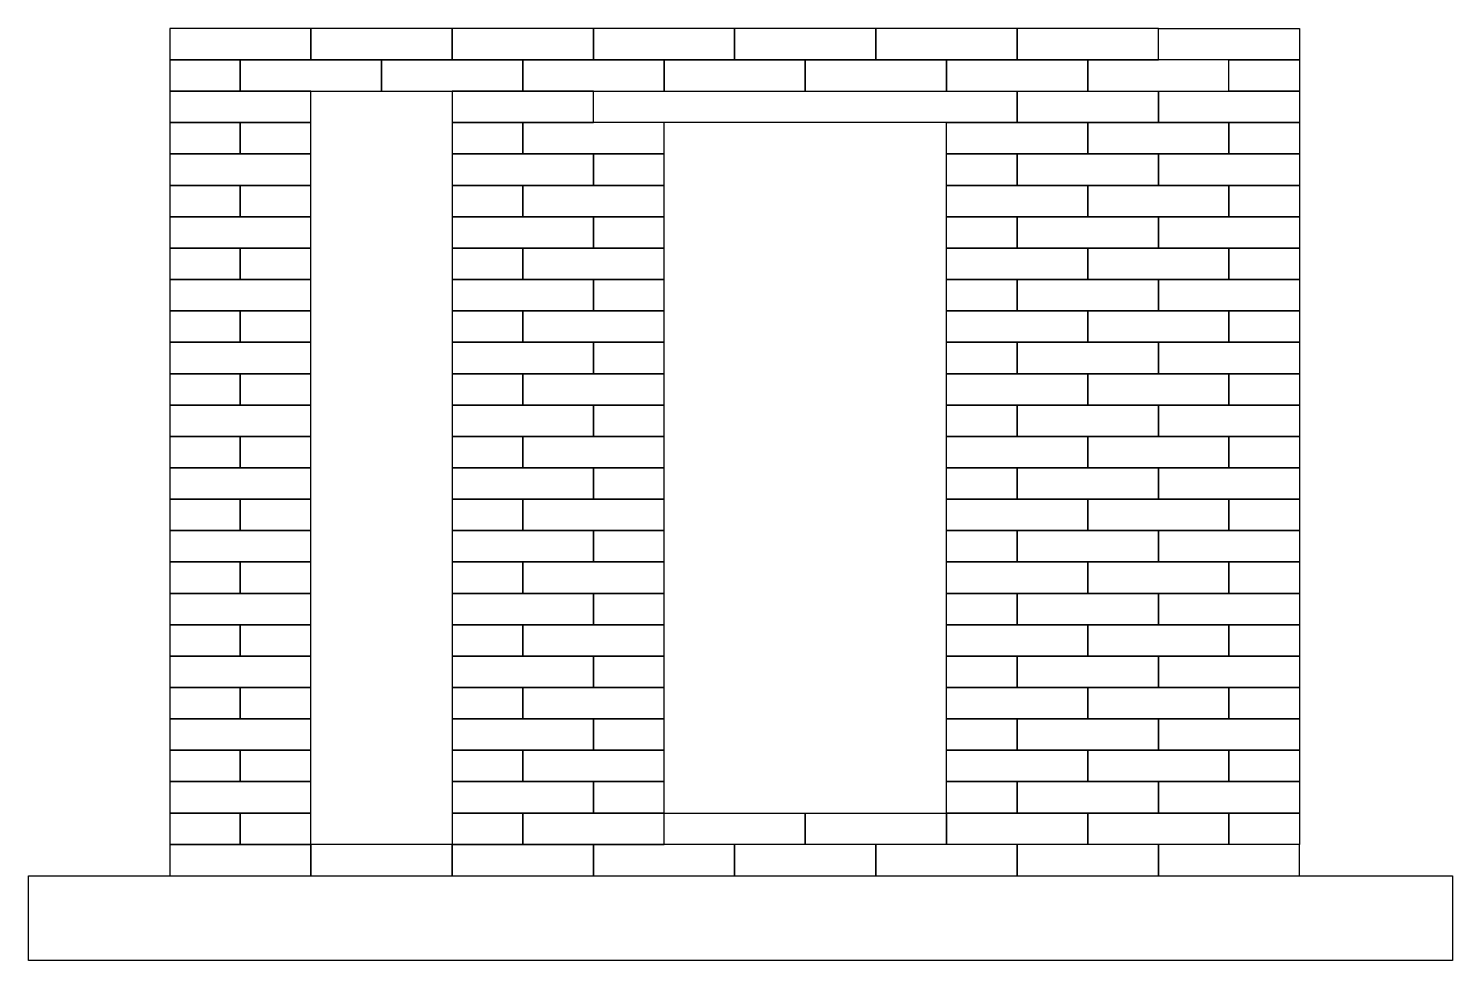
# Model space of a CAD drawing. Header units: inches. Extents: x 0 to 2521, y 0 to 1650.
import ezdxf

# ---------------------------------------------------------------- set-up
doc = ezdxf.new("R2010")
doc.units = ezdxf.units.IN
doc.header["$MEASUREMENT"] = 0

msp = doc.modelspace()

# ---------------------------------------------------------------- linework, layer by layer
for points in [[(250, 1594.4), (375, 1594.4), (500, 1594.4), (500, 1650), (250, 1650)], [(500, 1594.4), (625, 1594.4), (750, 1594.4), (750, 1650), (500, 1650)], [(750, 1594.4), (875, 1594.4), (1000, 1594.4), (1000, 1650), (750, 1650)], [(1000, 1594.4), (1125, 1594.4), (1250, 1594.4), (1250, 1650), (1000, 1650)], [(1250, 1594.4), (1375, 1594.4), (1500, 1594.4), (1500, 1650), (1250, 1650)], [(1500, 1594.4), (1625, 1594.4), (1750, 1594.4), (1750, 1650), (1500, 1650)], [(1750, 1594.4), (1875, 1594.4), (2000, 1594.4), (2000, 1650), (1750, 1650)], [(2250, 1594.4), (2125, 1594.4), (2000, 1594.4), (2000, 1650), (2250, 1650)], [(250, 1538.9), (375, 1538.9), (375, 1594.4), (250, 1594.4)], [(375, 1538.9), (500, 1538.9), (625, 1538.9), (625, 1594.4), (500, 1594.4), (375, 1594.4)], [(625, 1538.9), (750, 1538.9), (875, 1538.9), (875, 1594.4), (750, 1594.4), (625, 1594.4)], [(875, 1538.9), (1000, 1538.9), (1125, 1538.9), (1125, 1594.4), (1000, 1594.4), (875, 1594.4)], [(1125, 1538.9), (1250, 1538.9), (1375, 1538.9), (1375, 1594.4), (1250, 1594.4), (1125, 1594.4)], [(1375, 1538.9), (1500, 1538.9), (1625, 1538.9), (1625, 1594.4), (1500, 1594.4), (1375, 1594.4)], [(1625, 1538.9), (1750, 1538.9), (1875, 1538.9), (1875, 1594.4), (1750, 1594.4), (1625, 1594.4)], [(1875, 1538.9), (2000, 1538.9), (2125, 1538.9), (2125, 1594.4), (2000, 1594.4), (1875, 1594.4)], [(2250, 1538.9), (2125, 1538.9), (2125, 1594.4), (2250, 1594.4)], [(250, 1483.3), (375, 1483.3), (500, 1483.3), (500, 1538.9), (375, 1538.9), (250, 1538.9)], [(750, 1483.3), (875, 1483.3), (1000, 1483.3), (1000, 1538.9), (875, 1538.9), (750, 1538.9)], [(2000, 1483.3), (1875, 1483.3), (1750, 1483.3), (1750, 1538.9), (1875, 1538.9), (2000, 1538.9)], [(2250, 1483.3), (2125, 1483.3), (2000, 1483.3), (2000, 1538.9), (2125, 1538.9), (2250, 1538.9)], [(250, 1427.8), (375, 1427.8), (375, 1483.3), (250, 1483.3)], [(375, 1427.8), (500, 1427.8), (500, 1483.3), (375, 1483.3)], [(750, 1427.8), (875, 1427.8), (875, 1483.3), (750, 1483.3)], [(875, 1427.8), (1000, 1427.8), (1125, 1427.8), (1125, 1483.3), (1000, 1483.3), (875, 1483.3)], [(1875, 1427.8), (1750, 1427.8), (1625, 1427.8), (1625, 1483.3), (1750, 1483.3), (1875, 1483.3)], [(2125, 1427.8), (2000, 1427.8), (1875, 1427.8), (1875, 1483.3), (2000, 1483.3), (2125, 1483.3)], [(2250, 1427.8), (2125, 1427.8), (2125, 1483.3), (2250, 1483.3)], [(250, 1372.2), (375, 1372.2), (500, 1372.2), (500, 1427.8), (375, 1427.8), (250, 1427.8)], [(750, 1372.2), (875, 1372.2), (1000, 1372.2), (1000, 1427.8), (875, 1427.8), (750, 1427.8)], [(1000, 1372.2), (1125, 1372.2), (1125, 1427.8), (1000, 1427.8)], [(1750, 1372.2), (1625, 1372.2), (1625, 1427.8), (1750, 1427.8)], [(2000, 1372.2), (1875, 1372.2), (1750, 1372.2), (1750, 1427.8), (1875, 1427.8), (2000, 1427.8)], [(2250, 1372.2), (2125, 1372.2), (2000, 1372.2), (2000, 1427.8), (2125, 1427.8), (2250, 1427.8)], [(250, 1316.7), (375, 1316.7), (375, 1372.2), (250, 1372.2)], [(375, 1316.7), (500, 1316.7), (500, 1372.2), (375, 1372.2)], [(750, 1316.7), (875, 1316.7), (875, 1372.2), (750, 1372.2)], [(875, 1316.7), (1000, 1316.7), (1125, 1316.7), (1125, 1372.2), (1000, 1372.2), (875, 1372.2)], [(1875, 1316.7), (1750, 1316.7), (1625, 1316.7), (1625, 1372.2), (1750, 1372.2), (1875, 1372.2)], [(2125, 1316.7), (2000, 1316.7), (1875, 1316.7), (1875, 1372.2), (2000, 1372.2), (2125, 1372.2)], [(2250, 1316.7), (2125, 1316.7), (2125, 1372.2), (2250, 1372.2)], [(250, 1261.1), (375, 1261.1), (500, 1261.1), (500, 1316.7), (375, 1316.7), (250, 1316.7)], [(750, 1261.1), (875, 1261.1), (1000, 1261.1), (1000, 1316.7), (875, 1316.7), (750, 1316.7)], [(1000, 1261.1), (1125, 1261.1), (1125, 1316.7), (1000, 1316.7)], [(1750, 1261.1), (1625, 1261.1), (1625, 1316.7), (1750, 1316.7)], [(2000, 1261.1), (1875, 1261.1), (1750, 1261.1), (1750, 1316.7), (1875, 1316.7), (2000, 1316.7)], [(2250, 1261.1), (2125, 1261.1), (2000, 1261.1), (2000, 1316.7), (2125, 1316.7), (2250, 1316.7)], [(250, 1205.6), (375, 1205.6), (375, 1261.1), (250, 1261.1)], [(375, 1205.6), (500, 1205.6), (500, 1261.1), (375, 1261.1)], [(750, 1205.6), (875, 1205.6), (875, 1261.1), (750, 1261.1)], [(875, 1205.6), (1000, 1205.6), (1125, 1205.6), (1125, 1261.1), (1000, 1261.1), (875, 1261.1)], [(1875, 1205.6), (1750, 1205.6), (1625, 1205.6), (1625, 1261.1), (1750, 1261.1), (1875, 1261.1)], [(2125, 1205.6), (2000, 1205.6), (1875, 1205.6), (1875, 1261.1), (2000, 1261.1), (2125, 1261.1)], [(2250, 1205.6), (2125, 1205.6), (2125, 1261.1), (2250, 1261.1)], [(250, 1150), (375, 1150), (500, 1150), (500, 1205.6), (375, 1205.6), (250, 1205.6)], [(750, 1150), (875, 1150), (1000, 1150), (1000, 1205.6), (875, 1205.6), (750, 1205.6)], [(1000, 1150), (1125, 1150), (1125, 1205.6), (1000, 1205.6)], [(1750, 1150), (1625, 1150), (1625, 1205.6), (1750, 1205.6)], [(2000, 1150), (1875, 1150), (1750, 1150), (1750, 1205.6), (1875, 1205.6), (2000, 1205.6)], [(2250, 1150), (2125, 1150), (2000, 1150), (2000, 1205.6), (2125, 1205.6), (2250, 1205.6)], [(250, 1094.4), (375, 1094.4), (375, 1150), (250, 1150)], [(375, 1094.4), (500, 1094.4), (500, 1150), (375, 1150)], [(750, 1094.4), (875, 1094.4), (875, 1150), (750, 1150)], [(875, 1094.4), (1000, 1094.4), (1125, 1094.4), (1125, 1150), (1000, 1150), (875, 1150)], [(1875, 1094.4), (1750, 1094.4), (1625, 1094.4), (1625, 1150), (1750, 1150), (1875, 1150)], [(2125, 1094.4), (2000, 1094.4), (1875, 1094.4), (1875, 1150), (2000, 1150), (2125, 1150)], [(2250, 1094.4), (2125, 1094.4), (2125, 1150), (2250, 1150)], [(250, 1038.9), (375, 1038.9), (500, 1038.9), (500, 1094.4), (375, 1094.4), (250, 1094.4)], [(750, 1038.9), (875, 1038.9), (1000, 1038.9), (1000, 1094.4), (875, 1094.4), (750, 1094.4)], [(1000, 1038.9), (1125, 1038.9), (1125, 1094.4), (1000, 1094.4)], [(1750, 1038.9), (1625, 1038.9), (1625, 1094.4), (1750, 1094.4)], [(2000, 1038.9), (1875, 1038.9), (1750, 1038.9), (1750, 1094.4), (1875, 1094.4), (2000, 1094.4)], [(2250, 1038.9), (2125, 1038.9), (2000, 1038.9), (2000, 1094.4), (2125, 1094.4), (2250, 1094.4)], [(250, 983.3), (375, 983.3), (375, 1038.9), (250, 1038.9)], [(375, 983.3), (500, 983.3), (500, 1038.9), (375, 1038.9)], [(750, 983.3), (875, 983.3), (875, 1038.9), (750, 1038.9)], [(875, 983.3), (1000, 983.3), (1125, 983.3), (1125, 1038.9), (1000, 1038.9), (875, 1038.9)], [(1875, 983.3), (1750, 983.3), (1625, 983.3), (1625, 1038.9), (1750, 1038.9), (1875, 1038.9)], [(2125, 983.3), (2000, 983.3), (1875, 983.3), (1875, 1038.9), (2000, 1038.9), (2125, 1038.9)], [(2250, 983.3), (2125, 983.3), (2125, 1038.9), (2250, 1038.9)], [(250, 927.8), (375, 927.8), (500, 927.8), (500, 983.3), (375, 983.3), (250, 983.3)], [(750, 927.8), (875, 927.8), (1000, 927.8), (1000, 983.3), (875, 983.3), (750, 983.3)], [(1000, 927.8), (1125, 927.8), (1125, 983.3), (1000, 983.3)], [(1750, 927.8), (1625, 927.8), (1625, 983.3), (1750, 983.3)], [(2000, 927.8), (1875, 927.8), (1750, 927.8), (1750, 983.3), (1875, 983.3), (2000, 983.3)], [(2250, 927.8), (2125, 927.8), (2000, 927.8), (2000, 983.3), (2125, 983.3), (2250, 983.3)], [(250, 872.2), (375, 872.2), (375, 927.8), (250, 927.8)], [(375, 872.2), (500, 872.2), (500, 927.8), (375, 927.8)], [(750, 872.2), (875, 872.2), (875, 927.8), (750, 927.8)], [(875, 872.2), (1000, 872.2), (1125, 872.2), (1125, 927.8), (1000, 927.8), (875, 927.8)], [(1875, 872.2), (1750, 872.2), (1625, 872.2), (1625, 927.8), (1750, 927.8), (1875, 927.8)], [(2125, 872.2), (2000, 872.2), (1875, 872.2), (1875, 927.8), (2000, 927.8), (2125, 927.8)], [(2250, 872.2), (2125, 872.2), (2125, 927.8), (2250, 927.8)], [(250, 816.7), (375, 816.7), (500, 816.7), (500, 872.2), (375, 872.2), (250, 872.2)], [(750, 816.7), (875, 816.7), (1000, 816.7), (1000, 872.2), (875, 872.2), (750, 872.2)], [(1000, 816.7), (1125, 816.7), (1125, 872.2), (1000, 872.2)], [(1750, 816.7), (1625, 816.7), (1625, 872.2), (1750, 872.2)], [(2000, 816.7), (1875, 816.7), (1750, 816.7), (1750, 872.2), (1875, 872.2), (2000, 872.2)], [(2250, 816.7), (2125, 816.7), (2000, 816.7), (2000, 872.2), (2125, 872.2), (2250, 872.2)], [(250, 761.1), (375, 761.1), (375, 816.7), (250, 816.7)], [(375, 761.1), (500, 761.1), (500, 816.7), (375, 816.7)], [(750, 761.1), (875, 761.1), (875, 816.7), (750, 816.7)], [(875, 761.1), (1000, 761.1), (1125, 761.1), (1125, 816.7), (1000, 816.7), (875, 816.7)], [(1875, 761.1), (1750, 761.1), (1625, 761.1), (1625, 816.7), (1750, 816.7), (1875, 816.7)], [(2125, 761.1), (2000, 761.1), (1875, 761.1), (1875, 816.7), (2000, 816.7), (2125, 816.7)], [(2250, 761.1), (2125, 761.1), (2125, 816.7), (2250, 816.7)], [(250, 705.6), (375, 705.6), (500, 705.6), (500, 761.1), (375, 761.1), (250, 761.1)], [(750, 705.6), (875, 705.6), (1000, 705.6), (1000, 761.1), (875, 761.1), (750, 761.1)], [(1000, 705.6), (1125, 705.6), (1125, 761.1), (1000, 761.1)], [(1750, 705.6), (1625, 705.6), (1625, 761.1), (1750, 761.1)], [(2000, 705.6), (1875, 705.6), (1750, 705.6), (1750, 761.1), (1875, 761.1), (2000, 761.1)], [(2250, 705.6), (2125, 705.6), (2000, 705.6), (2000, 761.1), (2125, 761.1), (2250, 761.1)], [(250, 650), (375, 650), (375, 705.6), (250, 705.6)], [(375, 650), (500, 650), (500, 705.6), (375, 705.6)], [(750, 650), (875, 650), (875, 705.6), (750, 705.6)], [(875, 650), (1000, 650), (1125, 650), (1125, 705.6), (1000, 705.6), (875, 705.6)], [(1875, 650), (1750, 650), (1625, 650), (1625, 705.6), (1750, 705.6), (1875, 705.6)], [(2125, 650), (2000, 650), (1875, 650), (1875, 705.6), (2000, 705.6), (2125, 705.6)], [(2250, 650), (2125, 650), (2125, 705.6), (2250, 705.6)], [(250, 594.4), (375, 594.4), (500, 594.4), (500, 650), (375, 650), (250, 650)], [(750, 594.4), (875, 594.4), (1000, 594.4), (1000, 650), (875, 650), (750, 650)], [(1000, 594.4), (1125, 594.4), (1125, 650), (1000, 650)], [(1750, 594.4), (1625, 594.4), (1625, 650), (1750, 650)], [(2000, 594.4), (1875, 594.4), (1750, 594.4), (1750, 650), (1875, 650), (2000, 650)], [(2250, 594.4), (2125, 594.4), (2000, 594.4), (2000, 650), (2125, 650), (2250, 650)], [(250, 538.9), (375, 538.9), (375, 594.4), (250, 594.4)], [(375, 538.9), (500, 538.9), (500, 594.4), (375, 594.4)], [(750, 538.9), (875, 538.9), (875, 594.4), (750, 594.4)], [(875, 538.9), (1000, 538.9), (1125, 538.9), (1125, 594.4), (1000, 594.4), (875, 594.4)], [(1875, 538.9), (1750, 538.9), (1625, 538.9), (1625, 594.4), (1750, 594.4), (1875, 594.4)], [(2125, 538.9), (2000, 538.9), (1875, 538.9), (1875, 594.4), (2000, 594.4), (2125, 594.4)], [(2250, 538.9), (2125, 538.9), (2125, 594.4), (2250, 594.4)], [(250, 483.3), (375, 483.3), (500, 483.3), (500, 538.9), (375, 538.9), (250, 538.9)], [(750, 483.3), (875, 483.3), (1000, 483.3), (1000, 538.9), (875, 538.9), (750, 538.9)], [(1000, 483.3), (1125, 483.3), (1125, 538.9), (1000, 538.9)], [(1750, 483.3), (1625, 483.3), (1625, 538.9), (1750, 538.9)], [(2000, 483.3), (1875, 483.3), (1750, 483.3), (1750, 538.9), (1875, 538.9), (2000, 538.9)], [(2250, 483.3), (2125, 483.3), (2000, 483.3), (2000, 538.9), (2125, 538.9), (2250, 538.9)], [(250, 427.8), (375, 427.8), (375, 483.3), (250, 483.3)], [(375, 427.8), (500, 427.8), (500, 483.3), (375, 483.3)], [(750, 427.8), (875, 427.8), (875, 483.3), (750, 483.3)], [(875, 427.8), (1000, 427.8), (1125, 427.8), (1125, 483.3), (1000, 483.3), (875, 483.3)], [(1875, 427.8), (1750, 427.8), (1625, 427.8), (1625, 483.3), (1750, 483.3), (1875, 483.3)], [(2125, 427.8), (2000, 427.8), (1875, 427.8), (1875, 483.3), (2000, 483.3), (2125, 483.3)], [(2250, 427.8), (2125, 427.8), (2125, 483.3), (2250, 483.3)], [(250, 372.2), (375, 372.2), (500, 372.2), (500, 427.8), (375, 427.8), (250, 427.8)], [(750, 372.2), (875, 372.2), (1000, 372.2), (1000, 427.8), (875, 427.8), (750, 427.8)], [(1000, 372.2), (1125, 372.2), (1125, 427.8), (1000, 427.8)], [(1750, 372.2), (1625, 372.2), (1625, 427.8), (1750, 427.8)], [(2000, 372.2), (1875, 372.2), (1750, 372.2), (1750, 427.8), (1875, 427.8), (2000, 427.8)], [(2250, 372.2), (2125, 372.2), (2000, 372.2), (2000, 427.8), (2125, 427.8), (2250, 427.8)], [(250, 316.7), (375, 316.7), (375, 372.2), (250, 372.2)], [(375, 316.7), (500, 316.7), (500, 372.2), (375, 372.2)], [(750, 316.7), (875, 316.7), (875, 372.2), (750, 372.2)], [(875, 316.7), (1000, 316.7), (1125, 316.7), (1125, 372.2), (1000, 372.2), (875, 372.2)], [(1875, 316.7), (1750, 316.7), (1625, 316.7), (1625, 372.2), (1750, 372.2), (1875, 372.2)], [(2125, 316.7), (2000, 316.7), (1875, 316.7), (1875, 372.2), (2000, 372.2), (2125, 372.2)], [(2250, 316.7), (2125, 316.7), (2125, 372.2), (2250, 372.2)], [(250, 261.1), (375, 261.1), (500, 261.1), (500, 316.7), (375, 316.7), (250, 316.7)], [(750, 261.1), (875, 261.1), (1000, 261.1), (1000, 316.7), (875, 316.7), (750, 316.7)], [(1000, 261.1), (1125, 261.1), (1125, 316.7), (1000, 316.7)], [(1750, 261.1), (1625, 261.1), (1625, 316.7), (1750, 316.7)], [(2000, 261.1), (1875, 261.1), (1750, 261.1), (1750, 316.7), (1875, 316.7), (2000, 316.7)], [(2250, 261.1), (2125, 261.1), (2000, 261.1), (2000, 316.7), (2125, 316.7), (2250, 316.7)], [(250, 205.6), (375, 205.6), (375, 261.1), (250, 261.1)], [(375, 205.6), (500, 205.6), (500, 261.1), (375, 261.1)], [(750, 205.6), (875, 205.6), (875, 261.1), (750, 261.1)], [(875, 205.6), (1000, 205.6), (1125, 205.6), (1125, 261.1), (1000, 261.1), (875, 261.1)], [(1375, 205.6), (1250, 205.6), (1125, 205.6), (1125, 261.1), (1375, 261.1)], [(1625, 205.6), (1500, 205.6), (1375, 205.6), (1375, 261.1), (1625, 261.1)], [(1875, 205.6), (1750, 205.6), (1625, 205.6), (1625, 261.1), (1750, 261.1), (1875, 261.1)], [(2125, 205.6), (2000, 205.6), (1875, 205.6), (1875, 261.1), (2000, 261.1), (2125, 261.1)], [(2250, 205.6), (2125, 205.6), (2125, 261.1), (2250, 261.1)], [(250, 150), (500, 150), (500, 205.6), (375, 205.6), (250, 205.6)], [(500, 150), (750, 150), (750, 205.6), (500, 205.6)], [(750, 150), (1000, 150), (1000, 205.6), (875, 205.6), (750, 205.6)], [(1000, 150), (1250, 150), (1250, 205.6), (1125, 205.6), (1000, 205.6)], [(1250, 150), (1500, 150), (1500, 205.6), (1375, 205.6), (1250, 205.6)], [(1500, 150), (1750, 150), (1750, 205.6), (1625, 205.6), (1500, 205.6)], [(1750, 150), (2000, 150), (2000, 205.6), (1875, 205.6), (1750, 205.6)], [(2000, 150), (2250, 150), (2250, 205.6), (2125, 205.6), (2000, 205.6)]]:
    msp.add_lwpolyline(points, close=True)
for points in [[(1000, 1483.3), (1000, 1538.9), (1125, 1538.9), (1375, 1538.9), (1625, 1538.9), (1750, 1538.9), (1750, 1483.3), (1625, 1483.3), (1125, 1483.3), (1000, 1483.3)], [(2250, 150), (2520.7, 150), (2520.7, 0), (0, 0), (0, 150), (250, 150), (500, 150), (750, 150), (1000, 150), (1250, 150), (1500, 150), (1750, 150), (2000, 150), (2250, 150)]]:
    msp.add_lwpolyline(points)

doc.saveas('drawing.dxf')
